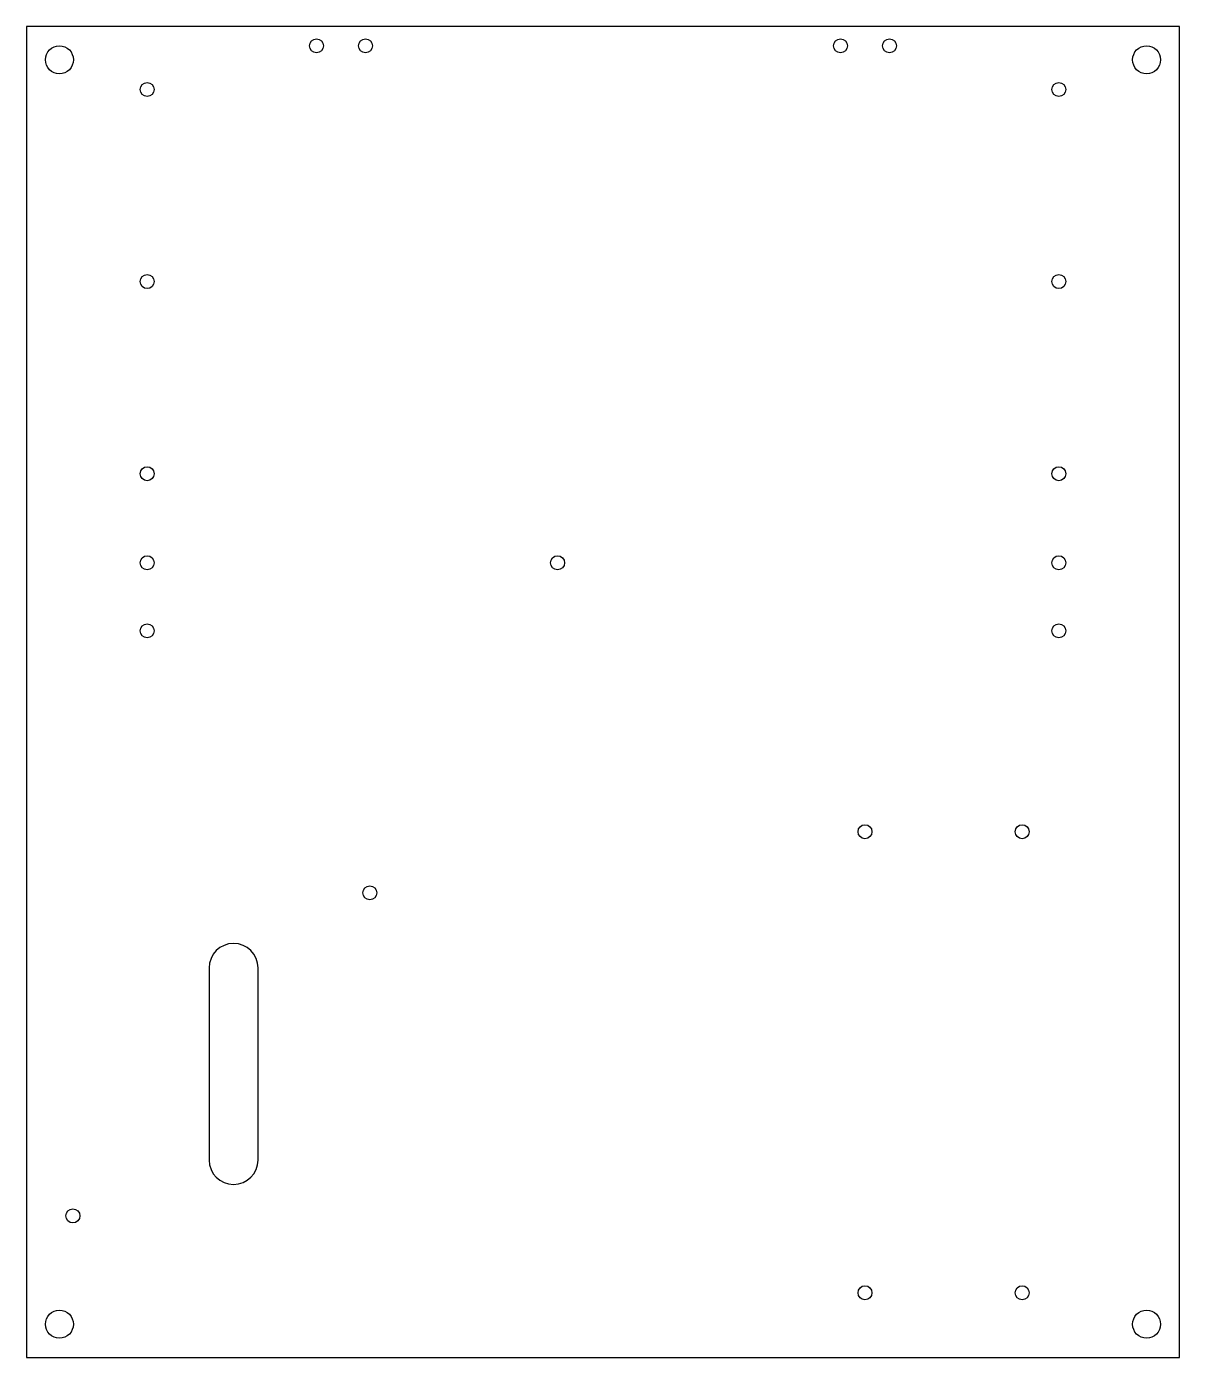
# Model space of a CAD drawing. Header units: millimetres. Extents: x 45 to 375, y 30 to 410.
import ezdxf

# ---------------------------------------------------------------- set-up
doc = ezdxf.new("R2010")
doc.units = ezdxf.units.MM
doc.layers.add('Cut024', color=7, linetype='CONTINUOUS')

msp = doc.modelspace()

# ---------------------------------------------------------------- linework, layer by layer
at = {"layer": 'Cut024'}
for p, q in [((45, 410.5, -39), (45, 410.5, -35)), ((45, 410.5, -39), (45, 29.5, -39)), ((45, 410.5, -35), (45, 29.5, -35)), ((45, 410.5, -39), (45, 29.5, -39)), ((375, 410.5, -39), (45, 410.5, -39)), ((45, 410.5, -35), (45, 29.5, -35)), ((375, 410.5, -35), (45, 410.5, -35)), ((45, 410.5, -39), (45, 410.5, -35)), ((375, 410.5, -39), (45, 410.5, -39)), ((375, 410.5, -35), (45, 410.5, -35)), ((375, 410.5, -39), (375, 410.5, -35)), ((375, 29.5, -39), (375, 410.5, -39)), ((375, 29.5, -35), (375, 410.5, -35)), ((375, 29.5, -39), (375, 410.5, -39)), ((375, 29.5, -35), (375, 410.5, -35)), ((375, 410.5, -39), (375, 410.5, -35)), ((130, 405, -39), (130, 405, -35)), ((130, 405, -39), (130, 405, -35)), ((144, 405, -39), (144, 405, -35)), ((144, 405, -39), (144, 405, -35)), ((280, 405, -39), (280, 405, -35)), ((280, 405, -39), (280, 405, -35)), ((294, 405, -39), (294, 405, -35)), ((294, 405, -39), (294, 405, -35)), ((58.4, 401, -39), (58.4, 401, -35)), ((58.4, 401, -39), (58.4, 401, -35)), ((369.6, 401, -39), (369.6, 401, -35)), ((369.6, 401, -39), (369.6, 401, -35)), ((81.5, 392.5, -39), (81.5, 392.5, -35)), ((81.5, 392.5, -39), (81.5, 392.5, -35)), ((342.5, 392.5, -39), (342.5, 392.5, -35)), ((342.5, 392.5, -39), (342.5, 392.5, -35)), ((81.5, 337.5, -39), (81.5, 337.5, -35)), ((81.5, 337.5, -39), (81.5, 337.5, -35)), ((342.5, 337.5, -39), (342.5, 337.5, -35)), ((342.5, 337.5, -39), (342.5, 337.5, -35)), ((81.5, 282.5, -39), (81.5, 282.5, -35)), ((81.5, 282.5, -39), (81.5, 282.5, -35)), ((342.5, 282.5, -39), (342.5, 282.5, -35)), ((342.5, 282.5, -39), (342.5, 282.5, -35)), ((81.5, 257, -39), (81.5, 257, -35)), ((81.5, 257, -39), (81.5, 257, -35)), ((199, 257, -39), (199, 257, -35)), ((199, 257, -39), (199, 257, -35)), ((342.5, 257, -39), (342.5, 257, -35)), ((342.5, 257, -39), (342.5, 257, -35)), ((81.5, 237.5, -39), (81.5, 237.5, -35)), ((81.5, 237.5, -39), (81.5, 237.5, -35)), ((342.5, 237.5, -39), (342.5, 237.5, -35)), ((342.5, 237.5, -39), (342.5, 237.5, -35)), ((287, 180, -39), (287, 180, -35)), ((287, 180, -39), (287, 180, -35)), ((332, 180, -39), (332, 180, -35)), ((332, 180, -39), (332, 180, -35)), ((145.25, 162.5, -39), (145.25, 162.5, -35)), ((145.25, 162.5, -39), (145.25, 162.5, -35)), ((97.25, 141, -39), (97.25, 86, -39)), ((97.25, 141, -35), (97.25, 86, -35)), ((97.25, 141, -39), (97.25, 141, -35)), ((97.25, 141, -39), (97.25, 86, -39)), ((97.25, 141, -35), (97.25, 86, -35)), ((97.25, 141, -39), (97.25, 141, -35)), ((111.25, 86, -39), (111.25, 141, -39)), ((111.25, 86, -35), (111.25, 141, -35)), ((111.25, 141, -39), (111.25, 141, -35)), ((111.25, 86, -39), (111.25, 141, -39)), ((111.25, 86, -35), (111.25, 141, -35)), ((111.25, 141, -39), (111.25, 141, -35)), ((97.25, 86, -39), (97.25, 86, -35)), ((97.25, 86, -39), (97.25, 86, -35)), ((111.25, 86, -39), (111.25, 86, -35)), ((111.25, 86, -39), (111.25, 86, -35)), ((60.25, 70, -39), (60.25, 70, -35)), ((60.25, 70, -39), (60.25, 70, -35)), ((287, 48, -39), (287, 48, -35)), ((287, 48, -39), (287, 48, -35)), ((332, 48, -39), (332, 48, -35)), ((332, 48, -39), (332, 48, -35)), ((58.4, 39, -39), (58.4, 39, -35)), ((58.4, 39, -39), (58.4, 39, -35)), ((369.6, 39, -39), (369.6, 39, -35)), ((369.6, 39, -39), (369.6, 39, -35)), ((45, 29.5, -39), (45, 29.5, -35)), ((45, 29.5, -39), (375, 29.5, -39)), ((45, 29.5, -35), (375, 29.5, -35)), ((45, 29.5, -39), (45, 29.5, -35)), ((45, 29.5, -39), (375, 29.5, -39)), ((45, 29.5, -35), (375, 29.5, -35)), ((375, 29.5, -39), (375, 29.5, -35)), ((375, 29.5, -39), (375, 29.5, -35))]:
    msp.add_line(p, q, dxfattribs=at)
for centre, radius in [((54.4, 401), 4), ((54.4, 401), 4), ((54.4, 401), 4), ((54.4, 401), 4), ((128, 405), 2), ((128, 405), 2), ((128, 405), 2), ((128, 405), 2), ((142, 405), 2), ((142, 405), 2), ((142, 405), 2), ((142, 405), 2), ((278, 405), 2), ((278, 405), 2), ((278, 405), 2), ((278, 405), 2), ((292, 405), 2), ((292, 405), 2), ((292, 405), 2), ((292, 405), 2), ((365.6, 401), 4), ((365.6, 401), 4), ((365.6, 401), 4), ((365.6, 401), 4), ((79.5, 392.5), 2), ((79.5, 392.5), 2), ((79.5, 392.5), 2), ((79.5, 392.5), 2), ((340.5, 392.5), 2), ((340.5, 392.5), 2), ((340.5, 392.5), 2), ((340.5, 392.5), 2), ((79.5, 337.5), 2), ((79.5, 337.5), 2), ((79.5, 337.5), 2), ((79.5, 337.5), 2), ((340.5, 337.5), 2), ((340.5, 337.5), 2), ((340.5, 337.5), 2), ((340.5, 337.5), 2), ((79.5, 282.5), 2), ((79.5, 282.5), 2), ((79.5, 282.5), 2), ((79.5, 282.5), 2), ((340.5, 282.5), 2), ((340.5, 282.5), 2), ((340.5, 282.5), 2), ((340.5, 282.5), 2), ((79.5, 257), 2), ((79.5, 257), 2), ((79.5, 257), 2), ((79.5, 257), 2), ((197, 257), 2), ((197, 257), 2), ((197, 257), 2), ((197, 257), 2), ((340.5, 257), 2), ((340.5, 257), 2), ((340.5, 257), 2), ((340.5, 257), 2), ((79.5, 237.5), 2), ((79.5, 237.5), 2), ((79.5, 237.5), 2), ((79.5, 237.5), 2), ((340.5, 237.5), 2), ((340.5, 237.5), 2), ((340.5, 237.5), 2), ((340.5, 237.5), 2), ((285, 180), 2), ((285, 180), 2), ((285, 180), 2), ((285, 180), 2), ((330, 180), 2), ((330, 180), 2), ((330, 180), 2), ((330, 180), 2), ((143.25, 162.5), 2), ((143.25, 162.5), 2), ((143.25, 162.5), 2), ((143.25, 162.5), 2), ((58.25, 70), 2), ((58.25, 70), 2), ((58.25, 70), 2), ((58.25, 70), 2), ((285, 48), 2), ((285, 48), 2), ((285, 48), 2), ((285, 48), 2), ((330, 48), 2), ((330, 48), 2), ((330, 48), 2), ((330, 48), 2), ((54.4, 39), 4), ((54.4, 39), 4), ((54.4, 39), 4), ((54.4, 39), 4), ((365.6, 39), 4), ((365.6, 39), 4), ((365.6, 39), 4), ((365.6, 39), 4)]:
    msp.add_circle(centre, radius, dxfattribs=at)
for centre, start, end in [((104.25, 141, -39), 0, 180), ((104.25, 141, -35), 0, 180), ((104.25, 141, -39), 0, 180), ((104.25, 141, -35), 0, 180), ((104.25, 86, -39), 180, 0), ((104.25, 86, -35), 180, 0), ((104.25, 86, -39), 180, 0), ((104.25, 86, -35), 180, 0)]:
    msp.add_arc(centre, 7, start, end, dxfattribs=at)

doc.saveas('drawing.dxf')
